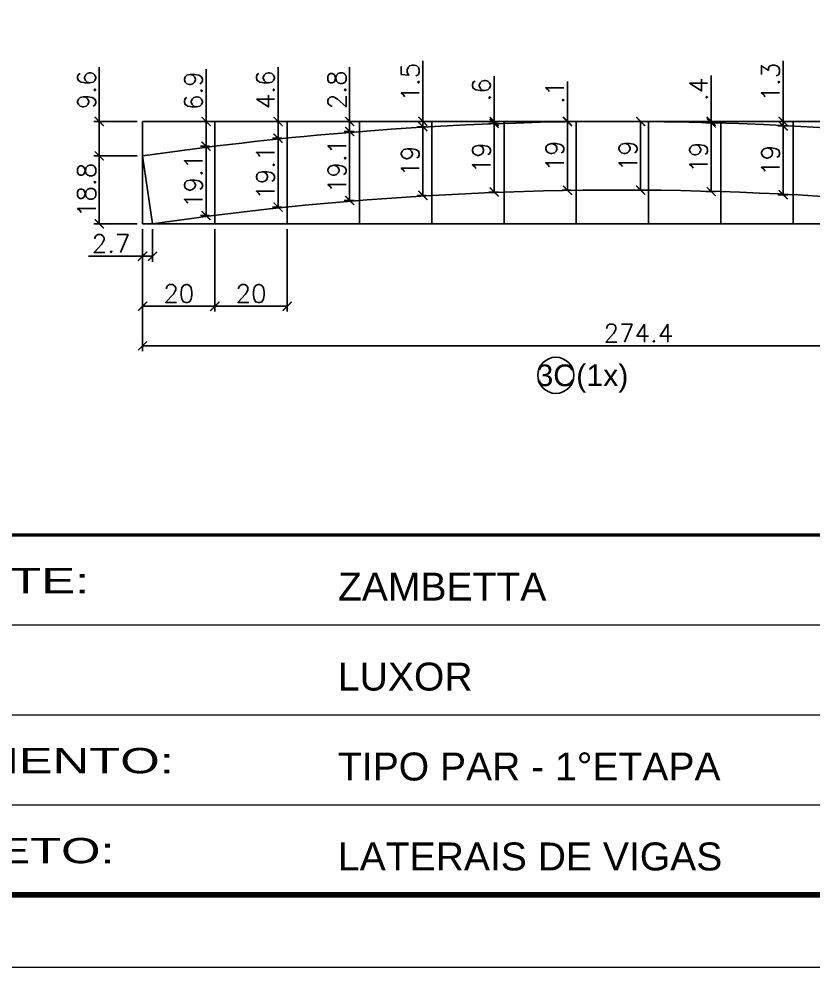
# Model space of a CAD drawing. Extents: x 3309 to 9563, y -2522 to 14608.
# Drawn here: x 5430 to 5870, y 6666 to 7191 of the extents above; entities that cross this region are included whole.
import ezdxf
from ezdxf.enums import TextEntityAlignment as Align

# ---------------------------------------------------------------- set-up
doc = ezdxf.new("R2010")
doc.units = 0
doc.header["$PDMODE"] = 35
doc.header["$PDSIZE"] = -10
doc.linetypes.add('CONTINUO', pattern=[0])
doc.linetypes.add('DASHED', pattern=[0.75, 0.5, -0.25])
doc.layers.add('COTA', color=241, linetype='Continuous')
doc.layers.add('Romaneio', color=10, linetype='Continuous')
doc.layers.add('Folhas', color=255, linetype='Continuous', lineweight=9)
doc.layers.add('SARRAFO DE PRESSAO', color=251, linetype='DASHED', lineweight=9)
doc.styles.add('ARIAL', font='arial.ttf')
doc.styles.add('Romans', font='romans.shx')
doc.styles.add('Tecnologia', font='')
doc.styles.get('Tecnologia').set_extended_font_data('Forgotten Futurist')
doc.dimstyles.new('Cota Seção (2x)', dxfattribs={"dimtxt": 10, "dimasz": 5, "dimexe": 3, "dimexo": 3, "dimgap": 2, "dimtad": 3, "dimdec": 1, "dimlfac": 0.5, "dimzin": 12, "dimdsep": 46, "dimtxsty": 'Romans', "dimblk": 'ARCHTICK', "dimcen": 0, "dimclrd": 4, "dimclre": 4, "dimclrt": 1, "dimadec": 1, "dimazin": 3, "dimtfac": 1, "dimtdec": 1, "dimtmove": 0, "dimatfit": 3, "dimldrblk": 'OBLIQUE', "dimfxl": 1, "dimtolj": 1, "dimtzin": 12, "dimarcsym": 0})

# ---------------------------------------------------------------- blocks, each defined once
blk = doc.blocks.new('9999999999')
at = {"color": 30, "linetype": 'CONTINUO'}
for p, q in [((98564.56, 34379.64), (99583.98, 34379.64)), ((98564.56, 34329.83), (99487.98, 34329.83)), ((98564.56, 34280.02), (99487.98, 34280.02))]:
    blk.add_line(p, q, dxfattribs=at)
at = {"color": 30, "linetype": 'CONTINUO', "const_width": 2}
blk.add_lwpolyline([(99583.98, 34230.21), (99583.98, 34414.45, 0.414214), (99568.98, 34429.45), (98228.98, 34429.45, 0.414214), (98213.98, 34414.45), (98213.98, 34245.21, 0.414214), (98228.98, 34230.21), (99583.98, 34230.21)], format="xyb", dxfattribs=at)
at = {"layer": 'Folhas'}
blk.add_lwpolyline([(98138.98, 34190.21), (99623.98, 34190.21), (99623.98, 35240.21), (98138.98, 35240.21)], close=True, dxfattribs=at)
at = {"layer": 'Folhas', "color": 30, "const_width": 3}
blk.add_lwpolyline([(98213.98, 34230.21), (99583.98, 34230.21), (99583.98, 35200.21), (98213.98, 35200.21)], close=True, dxfattribs=at)
at = {"color": 7, "linetype": 'Continuous', "ltscale": 5, "style": 'ARIAL'}
for s, height, p in [('ZAMBETTA', 15.483, (98837.68, 34393.13)), ('LUXOR', 15.483, (98837.68, 34343.32)), ('TIPO PAR - 1°ETAPA', 15.4829, (98837.68, 34293.51)), ('LATERAIS DE VIGAS', 15.4829, (98837.68, 34243.7))]:
    blk.add_text(s, height=height, dxfattribs=at).set_placement(p)
at = {"layer": 'Folhas', "color": 7, "style": 'Tecnologia', "width": 1.5}
for s, p in [('CLIENTE:', (98573.65, 34397.17)), ('PAVIMENTO:', (98573.65, 34297.5)), ('PROJETO:', (98573.65, 34247.69))]:
    blk.add_text(s, height=14, dxfattribs=at).set_placement(p)
blk = doc.blocks.new('_ArchTick')
at = {"color": 0, "linetype": 'ByBlock', "const_width": 0.15}
blk.add_lwpolyline([(-0.5, -0.5), (0.5, 0.5)], dxfattribs=at)
blk = doc.blocks.new('*D3058')
at = {"layer": 'COTA', "color": 4, "lineweight": -2, "transparency": 16777216}
for p, q in [((5498.48, 7074.94), (5498.48, 7007.46)), ((6047.26, 7074.94), (6047.26, 7007.46)), ((5498.48, 7010.46), (6047.26, 7010.46))]:
    blk.add_line(p, q, dxfattribs=at)
at = {"layer": 'Defpoints', "color": 0, "transparency": 16777216}
for p in [(5498.48, 7077.94), (6047.26, 7077.94), (6047.26, 7010.46)]:
    blk.add_point(p, dxfattribs=at)
at = {"layer": 'COTA', "color": 4, "lineweight": -2, "transparency": 16777216, "xscale": 5, "yscale": 5, "zscale": 5, "rotation": 180}
blk.add_blockref('_ArchTick', (5498.48, 7010.46), dxfattribs=at)
at = {"layer": 'COTA', "color": 4, "lineweight": -2, "transparency": 16777216, "xscale": 5, "yscale": 5, "zscale": 5}
blk.add_blockref('_ArchTick', (6047.26, 7010.46), dxfattribs=at)
at = {"layer": 'COTA', "color": 1, "transparency": 16777216, "insert": (5772.87, 7017.46), "char_height": 10, "attachment_point": 5, "style": 'Romans'}
blk.add_mtext('\\A1;274.4', dxfattribs=at)
blk = doc.blocks.new('_Oblique')
at = {"color": 0, "linetype": 'ByBlock', "lineweight": -2}
blk.add_line((-0.5, -0.5), (0.5, 0.5), dxfattribs=at)
blk = doc.blocks.new('*D3059')
at = {"layer": 'COTA', "color": 4, "lineweight": -2, "transparency": 16777216}
for p, q in [((5498.48, 7074.94), (5498.48, 7029.34)), ((5538.48, 7074.94), (5538.48, 7029.34)), ((5498.48, 7032.34), (5538.48, 7032.34))]:
    blk.add_line(p, q, dxfattribs=at)
at = {"layer": 'Defpoints', "color": 0, "transparency": 16777216}
for p in [(5498.48, 7077.94), (5538.48, 7077.94), (5538.48, 7032.34)]:
    blk.add_point(p, dxfattribs=at)
at = {"layer": 'COTA', "color": 4, "lineweight": -2, "transparency": 16777216, "xscale": 5, "yscale": 5, "zscale": 5, "rotation": 180}
blk.add_blockref('_ArchTick', (5498.48, 7032.34), dxfattribs=at)
at = {"layer": 'COTA', "color": 4, "lineweight": -2, "transparency": 16777216, "xscale": 5, "yscale": 5, "zscale": 5}
blk.add_blockref('_ArchTick', (5538.48, 7032.34), dxfattribs=at)
at = {"layer": 'COTA', "color": 1, "transparency": 16777216, "insert": (5518.48, 7039.34), "char_height": 10, "attachment_point": 5, "style": 'Romans'}
blk.add_mtext('\\A1;20', dxfattribs=at)
blk = doc.blocks.new('*D3060')
at = {"layer": 'COTA', "color": 4, "lineweight": -2, "transparency": 16777216}
for p, q in [((5538.48, 7074.94), (5538.48, 7029.34)), ((5578.48, 7074.94), (5578.48, 7029.34)), ((5538.48, 7032.34), (5578.48, 7032.34))]:
    blk.add_line(p, q, dxfattribs=at)
at = {"layer": 'Defpoints', "color": 0, "transparency": 16777216}
for p in [(5538.48, 7077.94), (5578.48, 7077.94), (5578.48, 7032.34)]:
    blk.add_point(p, dxfattribs=at)
at = {"layer": 'COTA', "color": 4, "lineweight": -2, "transparency": 16777216, "xscale": 5, "yscale": 5, "zscale": 5, "rotation": 180}
blk.add_blockref('_ArchTick', (5538.48, 7032.34), dxfattribs=at)
at = {"layer": 'COTA', "color": 4, "lineweight": -2, "transparency": 16777216, "xscale": 5, "yscale": 5, "zscale": 5}
blk.add_blockref('_ArchTick', (5578.48, 7032.34), dxfattribs=at)
at = {"layer": 'COTA', "color": 1, "transparency": 16777216, "insert": (5558.48, 7039.34), "char_height": 10, "attachment_point": 5, "style": 'Romans'}
blk.add_mtext('\\A1;20', dxfattribs=at)
blk = doc.blocks.new('*D3062')
at = {"layer": 'COTA', "color": 4, "lineweight": -2, "transparency": 16777216}
for p, q in [((5498.48, 7074.94), (5498.48, 7057)), ((5503.97, 7074.94), (5503.97, 7057)), ((5498.48, 7060), (5468.53, 7060)), ((5503.97, 7060), (5498.48, 7060))]:
    blk.add_line(p, q, dxfattribs=at)
at = {"layer": 'Defpoints', "color": 0, "transparency": 16777216}
for p in [(5498.48, 7077.94), (5503.97, 7077.94), (5498.48, 7060)]:
    blk.add_point(p, dxfattribs=at)
at = {"layer": 'COTA', "color": 4, "lineweight": -2, "transparency": 16777216, "xscale": 5, "yscale": 5, "zscale": 5, "rotation": 180}
blk.add_blockref('_ArchTick', (5498.48, 7060), dxfattribs=at)
at = {"layer": 'COTA', "color": 4, "lineweight": -2, "transparency": 16777216, "xscale": 5, "yscale": 5, "zscale": 5}
blk.add_blockref('_ArchTick', (5503.97, 7060), dxfattribs=at)
at = {"layer": 'COTA', "color": 1, "transparency": 16777216, "insert": (5481.01, 7067), "char_height": 10, "attachment_point": 5, "style": 'Romans'}
blk.add_mtext('\\A1;2.7', dxfattribs=at)
blk = doc.blocks.new('*D3069')
at = {"layer": 'COTA', "color": 4, "lineweight": -2, "transparency": 16777216}
for p, q in [((5495.48, 7115.54), (5471.49, 7115.54)), ((5474.49, 7077.94), (5474.49, 7115.54)), ((5495.48, 7077.94), (5471.49, 7077.94))]:
    blk.add_line(p, q, dxfattribs=at)
at = {"layer": 'Defpoints', "color": 0, "transparency": 16777216}
for p in [(5474.49, 7115.54), (5498.48, 7115.54), (5498.48, 7077.94)]:
    blk.add_point(p, dxfattribs=at)
at = {"layer": 'COTA', "color": 4, "lineweight": -2, "transparency": 16777216, "xscale": 5, "yscale": 5, "zscale": 5}
for p, rotation in [((5474.49, 7115.54), 90), ((5474.49, 7077.94), 270)]:
    blk.add_blockref('_ArchTick', p, dxfattribs=dict(at, rotation=rotation))
at = {"layer": 'COTA', "color": 1, "transparency": 16777216, "insert": (5467.49, 7096.74), "char_height": 10, "attachment_point": 5, "rotation": 90, "style": 'Romans'}
blk.add_mtext('\\A1;18.8', dxfattribs=at)
blk = doc.blocks.new('*D3070')
at = {"layer": 'COTA', "color": 4, "lineweight": -2, "transparency": 16777216}
for p, q in [((5474.49, 7134.69), (5474.49, 7164.65)), ((5495.48, 7134.69), (5471.49, 7134.69)), ((5474.49, 7115.54), (5474.49, 7134.69)), ((5495.48, 7115.54), (5471.49, 7115.54))]:
    blk.add_line(p, q, dxfattribs=at)
at = {"layer": 'Defpoints', "color": 0, "transparency": 16777216}
for p in [(5474.49, 7134.69), (5498.48, 7134.69), (5498.48, 7115.54)]:
    blk.add_point(p, dxfattribs=at)
at = {"layer": 'COTA', "color": 4, "lineweight": -2, "transparency": 16777216, "xscale": 5, "yscale": 5, "zscale": 5}
for p, rotation in [((5474.49, 7134.69), 90), ((5474.49, 7115.54), 270)]:
    blk.add_blockref('_ArchTick', p, dxfattribs=dict(at, rotation=rotation))
at = {"layer": 'COTA', "color": 1, "transparency": 16777216, "insert": (5467.49, 7152.17), "char_height": 10, "attachment_point": 5, "rotation": 90, "style": 'Romans'}
blk.add_mtext('\\A1;9.6', dxfattribs=at)
blk = doc.blocks.new('*D3071')
at = {"layer": 'COTA', "color": 4, "lineweight": -2, "transparency": 16777216}
for p, q in [((5535.48, 7120.93), (5530.56, 7120.93)), ((5533.56, 7082.63), (5533.56, 7120.93)), ((5535.48, 7082.63), (5530.56, 7082.63))]:
    blk.add_line(p, q, dxfattribs=at)
at = {"layer": 'Defpoints', "color": 0, "transparency": 16777216}
for p in [(5533.56, 7120.93), (5538.48, 7120.93), (5538.48, 7082.63)]:
    blk.add_point(p, dxfattribs=at)
at = {"layer": 'COTA', "color": 4, "lineweight": -2, "transparency": 16777216, "xscale": 5, "yscale": 5, "zscale": 5}
for p, rotation in [((5533.56, 7120.93), 90), ((5533.56, 7082.63), 270)]:
    blk.add_blockref('_ArchTick', p, dxfattribs=dict(at, rotation=rotation))
at = {"layer": 'COTA', "color": 1, "transparency": 16777216, "insert": (5526.56, 7101.78), "char_height": 10, "attachment_point": 5, "rotation": 90, "style": 'Romans'}
blk.add_mtext('\\A1;19.1', dxfattribs=at)
blk = doc.blocks.new('*D3072')
at = {"layer": 'COTA', "color": 4, "lineweight": -2, "transparency": 16777216}
for p, q in [((5533.56, 7134.69), (5533.56, 7163.69)), ((5535.48, 7134.69), (5530.56, 7134.69)), ((5533.56, 7120.93), (5533.56, 7134.69)), ((5535.48, 7120.93), (5530.56, 7120.93))]:
    blk.add_line(p, q, dxfattribs=at)
at = {"layer": 'Defpoints', "color": 0, "transparency": 16777216}
for p in [(5533.56, 7134.69), (5538.48, 7134.69), (5538.48, 7120.93)]:
    blk.add_point(p, dxfattribs=at)
at = {"layer": 'COTA', "color": 4, "lineweight": -2, "transparency": 16777216, "xscale": 5, "yscale": 5, "zscale": 5}
for p, rotation in [((5533.56, 7134.69), 90), ((5533.56, 7120.93), 270)]:
    blk.add_blockref('_ArchTick', p, dxfattribs=dict(at, rotation=rotation))
at = {"layer": 'COTA', "color": 1, "transparency": 16777216, "insert": (5526.56, 7151.69), "char_height": 10, "attachment_point": 5, "rotation": 90, "style": 'Romans'}
blk.add_mtext('\\A1;6.9', dxfattribs=at)
blk = doc.blocks.new('*D3073')
at = {"layer": 'COTA', "color": 4, "lineweight": -2, "transparency": 16777216}
for p, q in [((5575.48, 7125.42), (5570.44, 7125.42)), ((5573.44, 7087.23), (5573.44, 7125.42)), ((5575.48, 7087.23), (5570.44, 7087.23))]:
    blk.add_line(p, q, dxfattribs=at)
at = {"layer": 'Defpoints', "color": 0, "transparency": 16777216}
for p in [(5573.44, 7125.42), (5578.48, 7125.42), (5578.48, 7087.23)]:
    blk.add_point(p, dxfattribs=at)
at = {"layer": 'COTA', "color": 4, "lineweight": -2, "transparency": 16777216, "xscale": 5, "yscale": 5, "zscale": 5}
for p, rotation in [((5573.44, 7125.42), 90), ((5573.44, 7087.23), 270)]:
    blk.add_blockref('_ArchTick', p, dxfattribs=dict(at, rotation=rotation))
at = {"layer": 'COTA', "color": 1, "transparency": 16777216, "insert": (5566.44, 7106.32), "char_height": 10, "attachment_point": 5, "rotation": 90, "style": 'Romans'}
blk.add_mtext('\\A1;19.1', dxfattribs=at)
blk = doc.blocks.new('*D3074')
at = {"layer": 'COTA', "color": 4, "lineweight": -2, "transparency": 16777216}
for p, q in [((5573.44, 7134.69), (5573.44, 7164.65)), ((5575.48, 7134.69), (5570.44, 7134.69)), ((5573.44, 7125.42), (5573.44, 7134.69)), ((5575.48, 7125.42), (5570.44, 7125.42))]:
    blk.add_line(p, q, dxfattribs=at)
at = {"layer": 'Defpoints', "color": 0, "transparency": 16777216}
for p in [(5573.44, 7134.69), (5578.48, 7134.69), (5578.48, 7125.42)]:
    blk.add_point(p, dxfattribs=at)
at = {"layer": 'COTA', "color": 4, "lineweight": -2, "transparency": 16777216, "xscale": 5, "yscale": 5, "zscale": 5}
for p, rotation in [((5573.44, 7134.69), 90), ((5573.44, 7125.42), 270)]:
    blk.add_blockref('_ArchTick', p, dxfattribs=dict(at, rotation=rotation))
at = {"layer": 'COTA', "color": 1, "transparency": 16777216, "insert": (5566.44, 7152.17), "char_height": 10, "attachment_point": 5, "rotation": 90, "style": 'Romans'}
blk.add_mtext('\\A1;4.6', dxfattribs=at)
blk = doc.blocks.new('*D3075')
at = {"layer": 'COTA', "color": 4, "lineweight": -2, "transparency": 16777216}
for p, q in [((5615.48, 7129.03), (5610.06, 7129.03)), ((5613.06, 7090.91), (5613.06, 7129.03)), ((5615.48, 7090.91), (5610.06, 7090.91))]:
    blk.add_line(p, q, dxfattribs=at)
at = {"layer": 'Defpoints', "color": 0, "transparency": 16777216}
for p in [(5613.06, 7129.03), (5618.48, 7129.03), (5618.48, 7090.91)]:
    blk.add_point(p, dxfattribs=at)
at = {"layer": 'COTA', "color": 4, "lineweight": -2, "transparency": 16777216, "xscale": 5, "yscale": 5, "zscale": 5}
for p, rotation in [((5613.06, 7129.03), 90), ((5613.06, 7090.91), 270)]:
    blk.add_blockref('_ArchTick', p, dxfattribs=dict(at, rotation=rotation))
at = {"layer": 'COTA', "color": 1, "transparency": 16777216, "insert": (5606.06, 7109.97), "char_height": 10, "attachment_point": 5, "rotation": 90, "style": 'Romans'}
blk.add_mtext('\\A1;19.1', dxfattribs=at)
blk = doc.blocks.new('*D3076')
at = {"layer": 'COTA', "color": 4, "lineweight": -2, "transparency": 16777216}
for p, q in [((5613.06, 7134.69), (5613.06, 7164.65)), ((5615.48, 7134.69), (5610.06, 7134.69)), ((5613.06, 7129.03), (5613.06, 7134.69)), ((5615.48, 7129.03), (5610.06, 7129.03))]:
    blk.add_line(p, q, dxfattribs=at)
at = {"layer": 'Defpoints', "color": 0, "transparency": 16777216}
for p in [(5613.06, 7134.69), (5618.48, 7134.69), (5618.48, 7129.03)]:
    blk.add_point(p, dxfattribs=at)
at = {"layer": 'COTA', "color": 4, "lineweight": -2, "transparency": 16777216, "xscale": 5, "yscale": 5, "zscale": 5}
for p, rotation in [((5613.06, 7134.69), 90), ((5613.06, 7129.03), 270)]:
    blk.add_blockref('_ArchTick', p, dxfattribs=dict(at, rotation=rotation))
at = {"layer": 'COTA', "color": 1, "transparency": 16777216, "insert": (5606.06, 7152.17), "char_height": 10, "attachment_point": 5, "rotation": 90, "style": 'Romans'}
blk.add_mtext('\\A1;2.8', dxfattribs=at)
blk = doc.blocks.new('*D3077')
at = {"layer": 'COTA', "color": 4, "lineweight": -2, "transparency": 16777216}
for p, q in [((5655.48, 7131.75), (5650.59, 7131.75)), ((5653.59, 7093.68), (5653.59, 7131.75)), ((5655.48, 7093.68), (5650.59, 7093.68))]:
    blk.add_line(p, q, dxfattribs=at)
at = {"layer": 'Defpoints', "color": 0, "transparency": 16777216}
for p in [(5653.59, 7131.75), (5658.48, 7131.75), (5658.48, 7093.68)]:
    blk.add_point(p, dxfattribs=at)
at = {"layer": 'COTA', "color": 4, "lineweight": -2, "transparency": 16777216, "xscale": 5, "yscale": 5, "zscale": 5}
for p, rotation in [((5653.59, 7131.75), 90), ((5653.59, 7093.68), 270)]:
    blk.add_blockref('_ArchTick', p, dxfattribs=dict(at, rotation=rotation))
at = {"layer": 'COTA', "color": 1, "transparency": 16777216, "insert": (5646.59, 7112.71), "char_height": 10, "attachment_point": 5, "rotation": 90, "style": 'Romans'}
blk.add_mtext('\\A1;19', dxfattribs=at)
blk = doc.blocks.new('*D3078')
at = {"layer": 'COTA', "color": 4, "lineweight": -2, "transparency": 16777216}
for p, q in [((5653.59, 7134.69), (5653.59, 7168.22)), ((5655.48, 7134.69), (5650.59, 7134.69)), ((5655.48, 7131.75), (5650.59, 7131.75)), ((5653.59, 7131.75), (5653.59, 7134.69)), ((5653.59, 7131.75), (5653.59, 7126.75))]:
    blk.add_line(p, q, dxfattribs=at)
at = {"layer": 'Defpoints', "color": 0, "transparency": 16777216}
for p in [(5653.59, 7134.69), (5658.48, 7134.69), (5658.48, 7131.75)]:
    blk.add_point(p, dxfattribs=at)
at = {"layer": 'COTA', "color": 4, "lineweight": -2, "transparency": 16777216, "xscale": 5, "yscale": 5, "zscale": 5}
for p, rotation in [((5653.59, 7134.69), 270), ((5653.59, 7131.75), 90)]:
    blk.add_blockref('_ArchTick', p, dxfattribs=dict(at, rotation=rotation))
at = {"layer": 'COTA', "color": 1, "transparency": 16777216, "insert": (5646.59, 7156.46), "char_height": 10, "attachment_point": 5, "rotation": 90, "style": 'Romans'}
blk.add_mtext('\\A1;1.5', dxfattribs=at)
blk = doc.blocks.new('*D3079')
at = {"layer": 'COTA', "color": 4, "lineweight": -2, "transparency": 16777216}
for p, q in [((5695.48, 7133.58), (5690.01, 7133.58)), ((5693.01, 7095.56), (5693.01, 7133.58)), ((5695.48, 7095.56), (5690.01, 7095.56))]:
    blk.add_line(p, q, dxfattribs=at)
at = {"layer": 'Defpoints', "color": 0, "transparency": 16777216}
for p in [(5693.01, 7133.58), (5698.48, 7133.58), (5698.48, 7095.56)]:
    blk.add_point(p, dxfattribs=at)
at = {"layer": 'COTA', "color": 4, "lineweight": -2, "transparency": 16777216, "xscale": 5, "yscale": 5, "zscale": 5}
for p, rotation in [((5693.01, 7133.58), 90), ((5693.01, 7095.56), 270)]:
    blk.add_blockref('_ArchTick', p, dxfattribs=dict(at, rotation=rotation))
at = {"layer": 'COTA', "color": 1, "transparency": 16777216, "insert": (5686.01, 7114.57), "char_height": 10, "attachment_point": 5, "rotation": 90, "style": 'Romans'}
blk.add_mtext('\\A1;19', dxfattribs=at)
blk = doc.blocks.new('*D3080')
at = {"layer": 'COTA', "color": 4, "lineweight": -2, "transparency": 16777216}
for p, q in [((5693.01, 7134.69), (5693.01, 7159.65)), ((5695.48, 7134.69), (5690.01, 7134.69)), ((5695.48, 7133.58), (5690.01, 7133.58)), ((5693.01, 7133.58), (5693.01, 7134.69)), ((5693.01, 7133.58), (5693.01, 7128.58))]:
    blk.add_line(p, q, dxfattribs=at)
at = {"layer": 'Defpoints', "color": 0, "transparency": 16777216}
for p in [(5693.01, 7134.69), (5698.48, 7134.69), (5698.48, 7133.58)]:
    blk.add_point(p, dxfattribs=at)
at = {"layer": 'COTA', "color": 4, "lineweight": -2, "transparency": 16777216, "xscale": 5, "yscale": 5, "zscale": 5}
for p, rotation in [((5693.01, 7134.69), 270), ((5693.01, 7133.58), 90)]:
    blk.add_blockref('_ArchTick', p, dxfattribs=dict(at, rotation=rotation))
at = {"layer": 'COTA', "color": 1, "transparency": 16777216, "insert": (5686.01, 7152.17), "char_height": 10, "attachment_point": 5, "rotation": 90, "style": 'Romans'}
blk.add_mtext('\\A1;.6', dxfattribs=at)
blk = doc.blocks.new('*D3081')
at = {"layer": 'COTA', "color": 4, "lineweight": -2, "transparency": 16777216}
for p, q in [((5735.48, 7134.54), (5730.59, 7134.54)), ((5733.59, 7096.54), (5733.59, 7134.54)), ((5735.48, 7096.54), (5730.59, 7096.54))]:
    blk.add_line(p, q, dxfattribs=at)
at = {"layer": 'Defpoints', "color": 0, "transparency": 16777216}
for p in [(5733.59, 7134.54), (5738.48, 7134.54), (5738.48, 7096.54)]:
    blk.add_point(p, dxfattribs=at)
at = {"layer": 'COTA', "color": 4, "lineweight": -2, "transparency": 16777216, "xscale": 5, "yscale": 5, "zscale": 5}
for p, rotation in [((5733.59, 7134.54), 90), ((5733.59, 7096.54), 270)]:
    blk.add_blockref('_ArchTick', p, dxfattribs=dict(at, rotation=rotation))
at = {"layer": 'COTA', "color": 1, "transparency": 16777216, "insert": (5726.59, 7115.54), "char_height": 10, "attachment_point": 5, "rotation": 90, "style": 'Romans'}
blk.add_mtext('\\A1;19', dxfattribs=at)
blk = doc.blocks.new('*D3082')
at = {"layer": 'COTA', "color": 4, "lineweight": -2, "transparency": 16777216}
for p, q in [((5733.59, 7134.69), (5733.59, 7156.79)), ((5735.48, 7134.69), (5730.59, 7134.69)), ((5735.48, 7134.54), (5730.59, 7134.54)), ((5733.59, 7134.54), (5733.59, 7134.69)), ((5733.59, 7134.54), (5733.59, 7129.54))]:
    blk.add_line(p, q, dxfattribs=at)
at = {"layer": 'Defpoints', "color": 0, "transparency": 16777216}
for p in [(5733.59, 7134.69), (5738.48, 7134.69), (5738.48, 7134.54)]:
    blk.add_point(p, dxfattribs=at)
at = {"layer": 'COTA', "color": 4, "lineweight": -2, "transparency": 16777216, "xscale": 5, "yscale": 5, "zscale": 5}
for p, rotation in [((5733.59, 7134.69), 270), ((5733.59, 7134.54), 90)]:
    blk.add_blockref('_ArchTick', p, dxfattribs=dict(at, rotation=rotation))
at = {"layer": 'COTA', "color": 1, "transparency": 16777216, "insert": (5726.59, 7150.74), "char_height": 10, "attachment_point": 5, "rotation": 90, "style": 'Romans'}
blk.add_mtext('\\A1;.1', dxfattribs=at)
blk = doc.blocks.new('*D3083')
at = {"layer": 'COTA', "color": 4, "lineweight": -2, "transparency": 16777216}
for p, q in [((5775.48, 7134.62), (5771.11, 7134.62)), ((5774.11, 7096.62), (5774.11, 7134.62)), ((5775.48, 7096.62), (5771.11, 7096.62))]:
    blk.add_line(p, q, dxfattribs=at)
at = {"layer": 'Defpoints', "color": 0, "transparency": 16777216}
for p in [(5774.11, 7134.62), (5778.48, 7134.62), (5778.48, 7096.62)]:
    blk.add_point(p, dxfattribs=at)
at = {"layer": 'COTA', "color": 4, "lineweight": -2, "transparency": 16777216, "xscale": 5, "yscale": 5, "zscale": 5}
for p, rotation in [((5774.11, 7134.62), 90), ((5774.11, 7096.62), 270)]:
    blk.add_blockref('_ArchTick', p, dxfattribs=dict(at, rotation=rotation))
at = {"layer": 'COTA', "color": 1, "transparency": 16777216, "insert": (5767.11, 7115.62), "char_height": 10, "attachment_point": 5, "rotation": 90, "style": 'Romans'}
blk.add_mtext('\\A1;19', dxfattribs=at)
blk = doc.blocks.new('*D3084')
at = {"layer": 'COTA', "color": 4, "lineweight": -2, "transparency": 16777216}
for p, q in [((5815.48, 7133.83), (5810.17, 7133.83)), ((5813.17, 7095.81), (5813.17, 7133.83)), ((5815.48, 7095.81), (5810.17, 7095.81))]:
    blk.add_line(p, q, dxfattribs=at)
at = {"layer": 'Defpoints', "color": 0, "transparency": 16777216}
for p in [(5813.17, 7133.83), (5818.48, 7133.83), (5818.48, 7095.81)]:
    blk.add_point(p, dxfattribs=at)
at = {"layer": 'COTA', "color": 4, "lineweight": -2, "transparency": 16777216, "xscale": 5, "yscale": 5, "zscale": 5}
for p, rotation in [((5813.17, 7133.83), 90), ((5813.17, 7095.81), 270)]:
    blk.add_blockref('_ArchTick', p, dxfattribs=dict(at, rotation=rotation))
at = {"layer": 'COTA', "color": 1, "transparency": 16777216, "insert": (5806.17, 7114.82), "char_height": 10, "attachment_point": 5, "rotation": 90, "style": 'Romans'}
blk.add_mtext('\\A1;19', dxfattribs=at)
blk = doc.blocks.new('*D3085')
at = {"layer": 'COTA', "color": 4, "lineweight": -2, "transparency": 16777216}
for p, q in [((5813.17, 7134.69), (5813.17, 7160.12)), ((5815.48, 7134.69), (5810.17, 7134.69)), ((5815.48, 7133.83), (5810.17, 7133.83)), ((5813.17, 7133.83), (5813.17, 7134.69)), ((5813.17, 7133.83), (5813.17, 7128.83))]:
    blk.add_line(p, q, dxfattribs=at)
at = {"layer": 'Defpoints', "color": 0, "transparency": 16777216}
for p in [(5813.17, 7134.69), (5818.48, 7134.69), (5818.48, 7133.83)]:
    blk.add_point(p, dxfattribs=at)
at = {"layer": 'COTA', "color": 4, "lineweight": -2, "transparency": 16777216, "xscale": 5, "yscale": 5, "zscale": 5}
for p, rotation in [((5813.17, 7134.69), 270), ((5813.17, 7133.83), 90)]:
    blk.add_blockref('_ArchTick', p, dxfattribs=dict(at, rotation=rotation))
at = {"layer": 'COTA', "color": 1, "transparency": 16777216, "insert": (5806.17, 7152.41), "char_height": 10, "attachment_point": 5, "rotation": 90, "style": 'Romans'}
blk.add_mtext('\\A1;.4', dxfattribs=at)
blk = doc.blocks.new('*D3086')
at = {"layer": 'COTA', "color": 4, "lineweight": -2, "transparency": 16777216}
for p, q in [((5855.48, 7132.15), (5849.97, 7132.15)), ((5852.97, 7094.1), (5852.97, 7132.15)), ((5855.48, 7094.1), (5849.97, 7094.1))]:
    blk.add_line(p, q, dxfattribs=at)
at = {"layer": 'Defpoints', "color": 0, "transparency": 16777216}
for p in [(5852.97, 7132.15), (5858.48, 7132.15), (5858.48, 7094.1)]:
    blk.add_point(p, dxfattribs=at)
at = {"layer": 'COTA', "color": 4, "lineweight": -2, "transparency": 16777216, "xscale": 5, "yscale": 5, "zscale": 5}
for p, rotation in [((5852.97, 7132.15), 90), ((5852.97, 7094.1), 270)]:
    blk.add_blockref('_ArchTick', p, dxfattribs=dict(at, rotation=rotation))
at = {"layer": 'COTA', "color": 1, "transparency": 16777216, "insert": (5845.97, 7113.13), "char_height": 10, "attachment_point": 5, "rotation": 90, "style": 'Romans'}
blk.add_mtext('\\A1;19', dxfattribs=at)
blk = doc.blocks.new('*D3087')
at = {"layer": 'COTA', "color": 4, "lineweight": -2, "transparency": 16777216}
for p, q in [((5852.97, 7134.69), (5852.97, 7168.22)), ((5855.48, 7134.69), (5849.97, 7134.69)), ((5855.48, 7132.15), (5849.97, 7132.15)), ((5852.97, 7132.15), (5852.97, 7134.69)), ((5852.97, 7132.15), (5852.97, 7127.15))]:
    blk.add_line(p, q, dxfattribs=at)
at = {"layer": 'Defpoints', "color": 0, "transparency": 16777216}
for p in [(5852.97, 7134.69), (5858.48, 7134.69), (5858.48, 7132.15)]:
    blk.add_point(p, dxfattribs=at)
at = {"layer": 'COTA', "color": 4, "lineweight": -2, "transparency": 16777216, "xscale": 5, "yscale": 5, "zscale": 5}
for p, rotation in [((5852.97, 7134.69), 270), ((5852.97, 7132.15), 90)]:
    blk.add_blockref('_ArchTick', p, dxfattribs=dict(at, rotation=rotation))
at = {"layer": 'COTA', "color": 1, "transparency": 16777216, "insert": (5845.97, 7156.46), "char_height": 10, "attachment_point": 5, "rotation": 90, "style": 'Romans'}
blk.add_mtext('\\A1;1.3', dxfattribs=at)

msp = doc.modelspace()

# ---------------------------------------------------------------- linework, layer by layer
at = {"linetype": 'Continuous'}
msp.add_lwpolyline([(5608.66, 7128.22, 0.015201), (5498.48, 7115.54), (5503.97, 7077.94, -0.04869), (5850.67, 7094.5, -0.023879), (6020.39, 7077.94), (6047.26, 7112.22), (6047.23, 7112.29, 0.060359)], format="xyb", close=True, dxfattribs=at)
at = {"layer": 'COTA'}
for p, q in [((5498.48, 7134.69), (6047.26, 7134.69)), ((5498.48, 7134.69), (5498.48, 7077.94)), ((5538.48, 7134.69), (5538.48, 7077.94)), ((5578.48, 7134.69), (5578.48, 7077.94)), ((5618.48, 7134.69), (5618.48, 7077.94)), ((5658.48, 7134.69), (5658.48, 7077.94)), ((5698.48, 7134.69), (5698.48, 7077.94)), ((5738.48, 7134.69), (5738.48, 7077.94)), ((5778.48, 7134.69), (5778.48, 7077.94)), ((5818.48, 7134.69), (5818.48, 7077.94)), ((5858.48, 7134.69), (5858.48, 7077.94)), ((6047.26, 7077.94), (5498.48, 7077.94))]:
    msp.add_line(p, q, dxfattribs=at)
at = {"layer": 'Romaneio', "color": 1, "linetype": 'ByBlock'}
msp.add_circle((5727.13, 6994.08), 10, dxfattribs=at)

# ---------------------------------------------------------------- block references
at = {"layer": 'SARRAFO DE PRESSAO', "color": 6, "linetype": 'ByBlock'}
msp.add_blockref('9999999999', (-93231.11, -27523.8), dxfattribs=at)

# ---------------------------------------------------------------- texts
at = {"layer": 'Romaneio', "color": 255, "linetype": 'ByBlock', "style": 'ARIAL'}
for s, p in [('3C', (5727.13, 6994.08)), ('(1x)', (5752.88, 6994.08))]:
    msp.add_text(s, height=12, dxfattribs=at).set_placement(p, align=Align.MIDDLE_CENTER)

# ---------------------------------------------------------------- dimensions: what is measured, and where the dimension line sits
at = {"layer": 'COTA'}
for base, p1, p2, picture, middle in [((5653.59, 7134.69), (5658.48, 7131.75), (5658.48, 7134.69), '*D3078', (5646.59, 7156.46)), ((5852.97, 7134.69), (5858.48, 7132.15), (5858.48, 7134.69), '*D3087', (5845.97, 7156.46)), ((5474.49, 7134.69), (5498.48, 7115.54), (5498.48, 7134.69), '*D3070', (5467.49, 7152.17)), ((5533.56, 7134.69), (5538.48, 7120.93), (5538.48, 7134.69), '*D3072', (5526.56, 7151.69)), ((5573.44, 7134.69), (5578.48, 7125.42), (5578.48, 7134.69), '*D3074', (5566.44, 7152.17)), ((5613.06, 7134.69), (5618.48, 7129.03), (5618.48, 7134.69), '*D3076', (5606.06, 7152.17)), ((5693.01, 7134.69), (5698.48, 7133.58), (5698.48, 7134.69), '*D3080', (5686.01, 7152.17)), ((5733.59, 7134.69), (5738.48, 7134.54), (5738.48, 7134.69), '*D3082', (5726.59, 7150.74)), ((5813.17, 7134.69), (5818.48, 7133.83), (5818.48, 7134.69), '*D3085', (5806.17, 7152.41)), ((5693.01, 7133.58), (5698.48, 7095.56), (5698.48, 7133.58), '*D3079', (5686.01, 7114.57)), ((5733.59, 7134.54), (5738.48, 7096.54), (5738.48, 7134.54), '*D3081', (5726.59, 7115.54)), ((5774.11, 7134.62), (5778.48, 7096.62), (5778.48, 7134.62), '*D3083', (5767.11, 7115.62)), ((5813.17, 7133.83), (5818.48, 7095.81), (5818.48, 7133.83), '*D3084', (5806.17, 7114.82)), ((5852.97, 7132.15), (5858.48, 7094.1), (5858.48, 7132.15), '*D3086', (5845.97, 7113.13)), ((5613.06, 7129.03), (5618.48, 7090.91), (5618.48, 7129.03), '*D3075', (5606.06, 7109.97)), ((5653.59, 7131.75), (5658.48, 7093.68), (5658.48, 7131.75), '*D3077', (5646.59, 7112.71)), ((5573.44, 7125.42), (5578.48, 7087.23), (5578.48, 7125.42), '*D3073', (5566.44, 7106.32)), ((5533.5612, 7120.9288), (5538.4822, 7082.6337), (5538.4822, 7120.9288), '*D3071', (5526.5612, 7101.7813)), ((5474.49, 7115.54), (5498.48, 7077.94), (5498.48, 7115.54), '*D3069', (5467.49, 7096.74))]:
    dim = msp.add_linear_dim(base=base, p1=p1, p2=p2, angle=90, dimstyle='Cota Seção (2x)', dxfattribs=at)
    dim.commit()
    dim.dimension.update_dxf_attribs({"geometry": picture, "text_midpoint": middle})
for base, p1, p2, picture, middle in [((5498.48, 7060), (5503.97, 7077.94), (5498.48, 7077.94), '*D3062', (5481.01, 7067)), ((6047.26, 7010.46), (5498.48, 7077.94), (6047.26, 7077.94), '*D3058', (5772.87, 7017.46)), ((5538.48, 7032.34), (5498.48, 7077.94), (5538.48, 7077.94), '*D3059', (5518.48, 7039.34)), ((5578.48, 7032.34), (5538.48, 7077.94), (5578.48, 7077.94), '*D3060', (5558.48, 7039.34))]:
    dim = msp.add_linear_dim(base=base, p1=p1, p2=p2, dimstyle='Cota Seção (2x)', dxfattribs=at)
    dim.commit()
    dim.dimension.update_dxf_attribs({"geometry": picture, "text_midpoint": middle})

doc.saveas('drawing.dxf')
